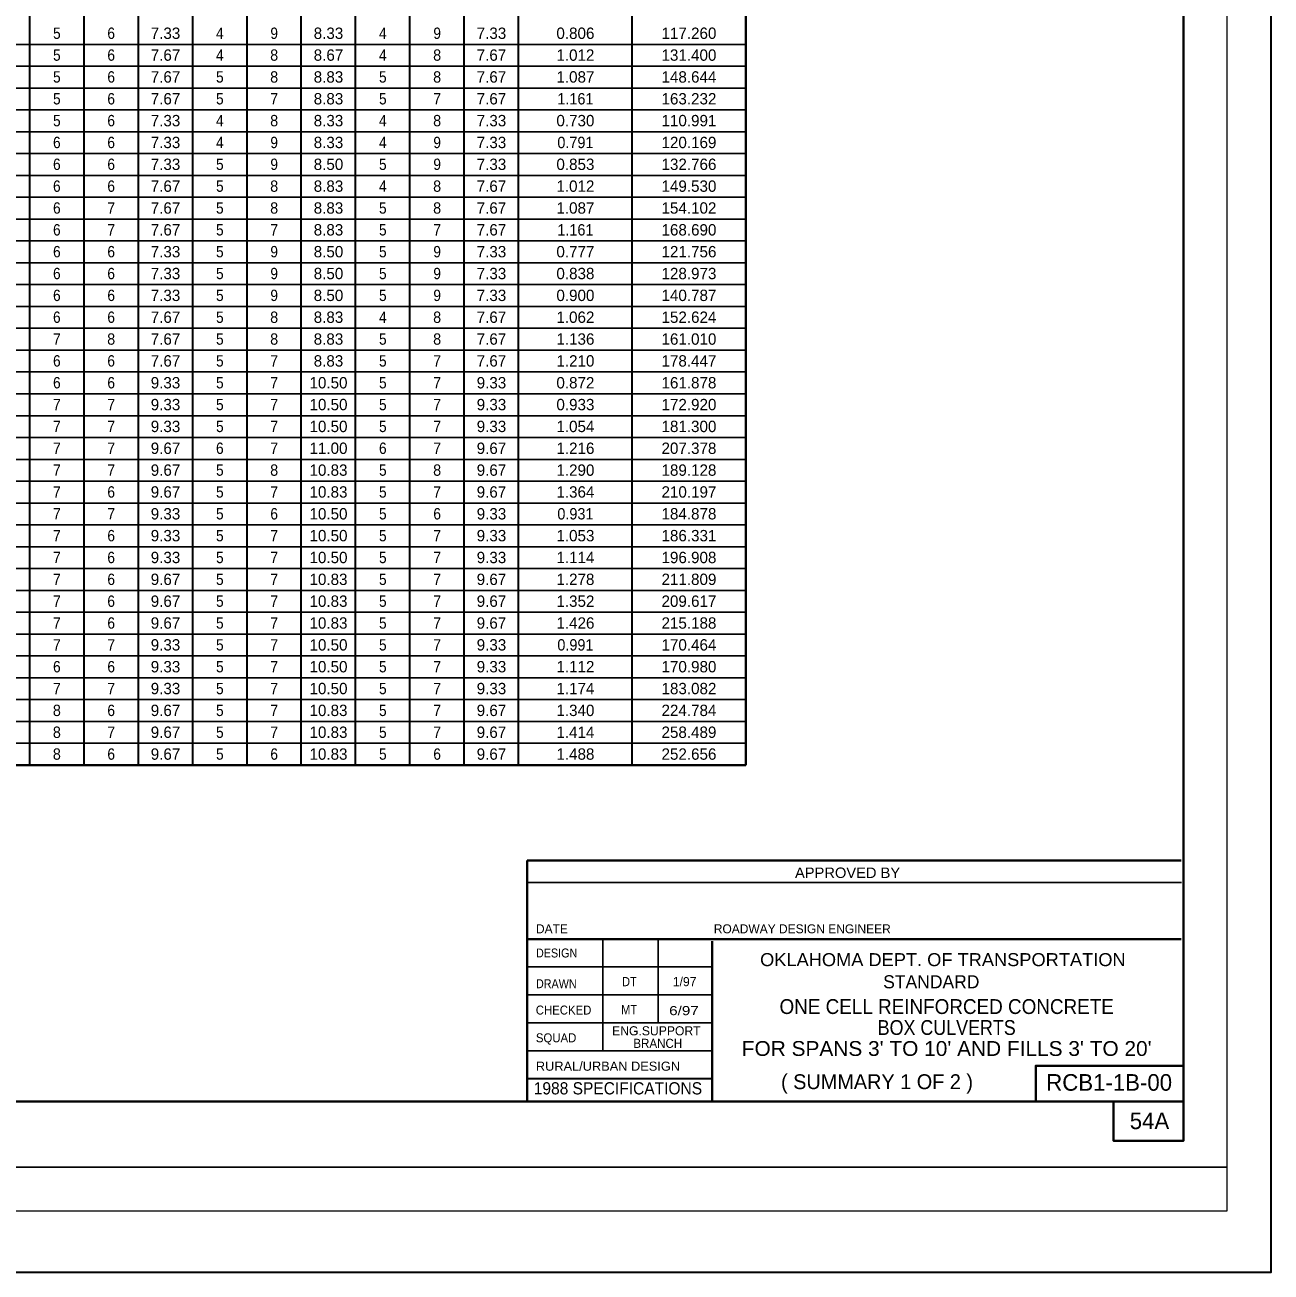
# Model space of a CAD drawing. Extents: x -55 to 315, y -59 to 225.
# Drawn here: x 172.4 to 315, y -58.6 to 84.2 of the extents above; entities that cross this region are included whole.
import ezdxf
from ezdxf.enums import TextEntityAlignment as Align

# ---------------------------------------------------------------- set-up
doc = ezdxf.new("R2010")
doc.units = 0
doc.header["$LTSCALE"] = 0.52
for name, color, linetype, lineweight in [('1', 7, 'Continuous', 35), ('25', 7, 'Continuous', 25), ('60', 7, 'Continuous', 25)]:
    doc.layers.add(name, color=color, linetype=linetype, lineweight=lineweight)
doc.layers.add('2', color=7, linetype='Continuous')

msp = doc.modelspace()

# ---------------------------------------------------------------- linework, layer by layer
at = {"layer": '1', "lineweight": 13}
for p, q in [((309.9936, -51.5623), (309.9936, 178.4377)), ((-50.0064, -51.5623), (309.9936, -51.5623))]:
    msp.add_line(p, q, dxfattribs=at)
at = {"layer": '1', "lineweight": 40}
for p, q in [((304.9936, -39.0623), (304.9936, 165.9377)), ((254.8811, -0.5515), (254.8811, 134.4485)), ((-20.0064, -39.0623), (304.9936, -39.0623))]:
    msp.add_line(p, q, dxfattribs=at)
at = {"layer": '1'}
for p, q in [((172.9011, -0.5515), (172.9011, 134.4485)), ((179.1211, -0.5515), (179.1211, 134.4485)), ((185.3411, -0.5515), (185.3411, 134.4485)), ((191.5611, -0.5515), (191.5611, 134.4485)), ((197.7811, -0.5515), (197.7811, 134.4485)), ((204.0011, -0.5515), (204.0011, 134.4485)), ((210.2211, -0.5515), (210.2211, 134.4485)), ((216.4411, -0.5515), (216.4411, 134.4485)), ((222.6611, -0.5515), (222.6611, 134.4485)), ((228.8811, -0.5515), (228.8811, 134.4485)), ((241.8811, -0.5515), (241.8811, 134.4485))]:
    msp.add_line(p, q, dxfattribs=at)
at = {"layer": '1', "lineweight": 25}
msp.add_line((-35.0064, -46.5623), (309.9936, -46.5623), dxfattribs=at)
at = {"layer": '1'}
msp.add_lwpolyline([(-54.6806, -58.5657), (315.0286, -58.5657), (315.0286, 225.4868), (-54.6806, 225.4868)], close=True, dxfattribs=at)
at = {"layer": '25', "lineweight": 40}
for p, q in [((229.8561, -11.4665), (229.8561, -36.4315)), ((304.7511, -11.4665), (229.8561, -11.4665)), ((229.8561, -20.454), (304.7511, -20.454)), ((251.0294, -20.6848), (251.0294, -38.9582)), ((229.8661, -36.4315), (229.8661, -38.9557))]:
    msp.add_line(p, q, dxfattribs=at)
at = {"layer": '25'}
for p, q in [((229.8661, -13.9632), (304.7611, -13.9632)), ((238.5244, -20.4223), (238.5244, -33.204)), ((244.8452, -20.454), (244.8452, -30.0407)), ((229.8661, -23.6498), (251.0361, -23.6498)), ((229.8661, -26.8448), (251.0361, -26.8448)), ((229.8661, -30.0407), (251.0152, -30.0407)), ((229.8661, -33.2357), (251.0152, -33.2357))]:
    msp.add_line(p, q, dxfattribs=at)
at = {"layer": '25', "lineweight": 35}
msp.add_line((229.8661, -36.4315), (251.0319, -36.4315), dxfattribs=at)
at = {"layer": '25', "lineweight": 40}
for points in [[(305.0294, -34.959), (288.0894, -34.959), (288.0894, -38.9532)], [(304.9919, -39.0557), (304.9919, -43.549), (297.0027, -43.549), (297.0027, -39.0557)]]:
    msp.add_lwpolyline(points, dxfattribs=at)
at = {"layer": '60'}
for p, q in [((15.4786, 81.9485), (254.8811, 81.9485)), ((15.4786, 79.4485), (254.8811, 79.4485)), ((15.4786, 76.9485), (254.8811, 76.9485)), ((-3.1814, 74.4485), (254.8811, 74.4485)), ((15.4786, 71.9485), (254.8811, 71.9485)), ((15.4786, 69.4485), (254.8811, 69.4485)), ((15.4786, 66.9485), (254.8811, 66.9485)), ((15.4786, 64.4485), (254.8811, 64.4485)), ((15.4786, 61.9485), (254.8811, 61.9485)), ((-3.1814, 59.4485), (254.8811, 59.4485)), ((15.4786, 56.9485), (254.8811, 56.9485)), ((15.4786, 54.4485), (254.8811, 54.4485)), ((15.4786, 51.9485), (254.8811, 51.9485)), ((15.4786, 49.4485), (254.8811, 49.4485)), ((15.4786, 46.9485), (254.8811, 46.9485)), ((-3.1814, 44.4485), (254.8811, 44.4485)), ((15.4786, 41.9485), (254.8811, 41.9485)), ((15.4786, 39.4485), (254.8811, 39.4485)), ((15.4786, 36.9485), (254.8811, 36.9485)), ((15.4786, 36.9485), (254.8811, 36.9485)), ((15.4786, 34.4485), (254.8811, 34.4485)), ((15.4786, 31.9485), (254.8811, 31.9485)), ((-3.1814, 29.4485), (254.8811, 29.4485)), ((15.4786, 26.9485), (254.8811, 26.9485)), ((15.4786, 24.4485), (254.8811, 24.4485)), ((15.4786, 21.9485), (254.8811, 21.9485)), ((15.4786, 19.4485), (254.8811, 19.4485)), ((15.4786, 16.9485), (254.8811, 16.9485)), ((-3.1814, 14.4485), (254.8811, 14.4485)), ((15.4786, 11.9485), (254.8811, 11.9485)), ((15.4786, 9.4485), (254.8811, 9.4485)), ((15.4786, 6.9485), (254.8811, 6.9485)), ((15.4786, 4.4485), (254.8811, 4.4485)), ((15.4786, 1.9485), (254.8811, 1.9485))]:
    msp.add_line(p, q, dxfattribs=at)
at = {"layer": '60', "lineweight": 40}
msp.add_line((-3.1814, -0.5515), (254.8811, -0.5515), dxfattribs=at)

# ---------------------------------------------------------------- texts
at = {"layer": '1'}
for s, width, p in [('DT', 0.9, (240.7302, -25.8457)), ('MT', 0.9, (240.6269, -29.0582)), ('6/97', 1.25, (246.1161, -29.1615))]:
    msp.add_text(s, height=1.042, dxfattribs=dict(at, width=width)).set_placement(p)
msp.add_text('1/97', height=1.042, dxfattribs=at).set_placement((246.5302, -25.8457))
msp.add_text('( SUMMARY 1 OF 2 )', height=1.7, dxfattribs=at).set_placement((269.914, -37.629), align=Align.CENTER)
at = {"layer": '2'}
for s, height, width, p in [('5', 1.3, 0.9, (176.0107, 82.5693)), ('6', 1.3, 0.9, (182.2307, 82.5693)), ('4', 1.3, 0.9, (194.6707, 82.5693)), ('9', 1.3, 0.9, (200.8915, 82.5693)), ('4', 1.3, 0.9, (213.3307, 82.5693)), ('9', 1.3, 0.9, (219.5515, 82.5693)), ('5', 1.3, 0.9, (176.0107, 80.0693)), ('6', 1.3, 0.9, (182.2307, 80.0693)), ('4', 1.3, 0.9, (194.6707, 80.0693)), ('8', 1.3, 0.95, (200.8911, 80.0693)), ('4', 1.3, 0.9, (213.3307, 80.0693)), ('8', 1.3, 0.95, (219.5511, 80.0693)), ('5', 1.3, 0.9, (176.0107, 77.5693)), ('6', 1.3, 0.9, (182.2307, 77.5693)), ('5', 1.3, 0.9, (194.6707, 77.5693)), ('8', 1.3, 0.95, (200.8911, 77.5693)), ('5', 1.3, 0.9, (213.3307, 77.5693)), ('8', 1.3, 0.95, (219.5511, 77.5693)), ('5', 1.3, 0.9, (176.0107, 75.0693)), ('6', 1.3, 0.9, (182.2307, 75.0693)), ('5', 1.3, 0.9, (194.6707, 75.0693)), ('7', 1.3, 0.95, (200.8915, 75.0693)), ('5', 1.3, 0.9, (213.3307, 75.0693)), ('7', 1.3, 0.95, (219.5515, 75.0693)), ('1.161', 1.3, 0.95, (235.3811, 75.0693)), ('5', 1.3, 0.9, (176.0107, 72.5693)), ('6', 1.3, 0.9, (182.2307, 72.5693)), ('4', 1.3, 0.9, (194.6707, 72.5693)), ('8', 1.3, 0.95, (200.8911, 72.5693)), ('4', 1.3, 0.9, (213.3307, 72.5693)), ('8', 1.3, 0.95, (219.5511, 72.5693)), ('6', 1.3, 0.9, (176.0107, 70.0693)), ('6', 1.3, 0.9, (182.2307, 70.0693)), ('4', 1.3, 0.9, (194.6707, 70.0693)), ('9', 1.3, 0.9, (200.8915, 70.0693)), ('4', 1.3, 0.9, (213.3307, 70.0693)), ('9', 1.3, 0.9, (219.5515, 70.0693)), ('0.791', 1.3, 0.95, (235.3811, 70.0693)), ('6', 1.3, 0.9, (176.0107, 67.5693)), ('6', 1.3, 0.9, (182.2307, 67.5693)), ('5', 1.3, 0.9, (194.6707, 67.5693)), ('9', 1.3, 0.9, (200.8915, 67.5693)), ('5', 1.3, 0.9, (213.3307, 67.5693)), ('9', 1.3, 0.9, (219.5515, 67.5693)), ('6', 1.3, 0.9, (176.0107, 65.0693)), ('6', 1.3, 0.9, (182.2307, 65.0693)), ('5', 1.3, 0.9, (194.6707, 65.0693)), ('8', 1.3, 0.95, (200.8911, 65.0693)), ('4', 1.3, 0.9, (213.3307, 65.0693)), ('8', 1.3, 0.95, (219.5511, 65.0693)), ('6', 1.3, 0.9, (176.0107, 62.5693)), ('7', 1.3, 0.95, (182.2315, 62.5693)), ('5', 1.3, 0.9, (194.6707, 62.5693)), ('8', 1.3, 0.95, (200.8911, 62.5693)), ('5', 1.3, 0.9, (213.3307, 62.5693)), ('8', 1.3, 0.95, (219.5511, 62.5693)), ('6', 1.3, 0.9, (176.0107, 60.0693)), ('1.161', 1.3, 0.95, (235.3811, 60.0693)), ('7', 1.3, 0.95, (182.2315, 60.0693)), ('5', 1.3, 0.9, (194.6707, 60.0693)), ('7', 1.3, 0.95, (200.8915, 60.0693)), ('5', 1.3, 0.9, (213.3307, 60.0693)), ('7', 1.3, 0.95, (219.5515, 60.0693)), ('6', 1.3, 0.9, (176.0107, 57.5693)), ('6', 1.3, 0.9, (182.2307, 57.5693)), ('5', 1.3, 0.9, (194.6707, 57.5693)), ('9', 1.3, 0.9, (200.8915, 57.5693)), ('5', 1.3, 0.9, (213.3307, 57.5693)), ('9', 1.3, 0.9, (219.5515, 57.5693)), ('6', 1.3, 0.9, (176.0107, 55.0693)), ('6', 1.3, 0.9, (182.2307, 55.0693)), ('5', 1.3, 0.9, (194.6707, 55.0693)), ('9', 1.3, 0.9, (200.8915, 55.0693)), ('5', 1.3, 0.9, (213.3307, 55.0693)), ('9', 1.3, 0.9, (219.5515, 55.0693)), ('6', 1.3, 0.9, (176.0107, 52.5693)), ('6', 1.3, 0.9, (182.2307, 52.5693)), ('5', 1.3, 0.9, (194.6707, 52.5693)), ('9', 1.3, 0.9, (200.8915, 52.5693)), ('5', 1.3, 0.9, (213.3307, 52.5693)), ('9', 1.3, 0.9, (219.5515, 52.5693)), ('6', 1.3, 0.9, (176.0107, 50.0693)), ('6', 1.3, 0.9, (182.2307, 50.0693)), ('8', 1.3, 0.95, (200.8911, 50.0693)), ('8', 1.3, 0.95, (219.5511, 50.0693)), ('5', 1.3, 0.9, (194.6707, 50.0693)), ('4', 1.3, 0.9, (213.3307, 50.0693)), ('7', 1.3, 0.95, (176.0115, 47.5693)), ('8', 1.3, 0.95, (182.2311, 47.5693)), ('5', 1.3, 0.9, (194.6707, 47.5693)), ('8', 1.3, 0.95, (200.8911, 47.5693)), ('5', 1.3, 0.9, (213.3307, 47.5693)), ('8', 1.3, 0.95, (219.5511, 47.5693)), ('6', 1.3, 0.9, (176.0107, 45.0693)), ('6', 1.3, 0.9, (182.2307, 45.0693)), ('5', 1.3, 0.9, (194.6707, 45.0693)), ('7', 1.3, 0.95, (200.8915, 45.0693)), ('5', 1.3, 0.9, (213.3307, 45.0693)), ('7', 1.3, 0.95, (219.5515, 45.0693)), ('6', 1.3, 0.9, (176.0107, 42.5693)), ('6', 1.3, 0.9, (182.2307, 42.5693)), ('5', 1.3, 0.9, (194.6707, 42.5693)), ('7', 1.3, 0.95, (200.8915, 42.5693)), ('5', 1.3, 0.9, (213.3307, 42.5693)), ('7', 1.3, 0.95, (219.5515, 42.5693)), ('7', 1.3, 0.95, (176.0115, 40.0693)), ('7', 1.3, 0.95, (182.2315, 40.0693)), ('5', 1.3, 0.9, (194.6707, 40.0693)), ('7', 1.3, 0.95, (200.8915, 40.0693)), ('5', 1.3, 0.9, (213.3307, 40.0693)), ('7', 1.3, 0.95, (219.5515, 40.0693)), ('7', 1.3, 0.95, (176.0115, 37.5693)), ('7', 1.3, 0.95, (182.2315, 37.5693)), ('5', 1.3, 0.9, (194.6707, 37.5693)), ('7', 1.3, 0.95, (200.8915, 37.5693)), ('5', 1.3, 0.9, (213.3307, 37.5693)), ('7', 1.3, 0.95, (219.5515, 37.5693)), ('7', 1.3, 0.95, (176.0115, 35.0693)), ('7', 1.3, 0.95, (182.2315, 35.0693)), ('6', 1.3, 0.9, (194.6707, 35.0693)), ('7', 1.3, 0.95, (200.8915, 35.0693)), ('6', 1.3, 0.9, (213.3307, 35.0693)), ('7', 1.3, 0.95, (219.5515, 35.0693)), ('7', 1.3, 0.95, (176.0115, 32.5693)), ('7', 1.3, 0.95, (182.2315, 32.5693)), ('5', 1.3, 0.9, (194.6707, 32.5693)), ('8', 1.3, 0.95, (200.8911, 32.5693)), ('5', 1.3, 0.9, (213.3307, 32.5693)), ('8', 1.3, 0.95, (219.5511, 32.5693)), ('7', 1.3, 0.95, (176.0115, 30.0693)), ('6', 1.3, 0.9, (182.2307, 30.0693)), ('5', 1.3, 0.9, (194.6707, 30.0693)), ('7', 1.3, 0.95, (200.8915, 30.0693)), ('5', 1.3, 0.9, (213.3307, 30.0693)), ('7', 1.3, 0.95, (219.5515, 30.0693)), ('7', 1.3, 0.95, (176.0115, 27.5693)), ('7', 1.3, 0.95, (182.2315, 27.5693)), ('5', 1.3, 0.9, (194.6707, 27.5693)), ('6', 1.3, 0.9, (200.8907, 27.5693)), ('5', 1.3, 0.9, (213.3307, 27.5693)), ('6', 1.3, 0.9, (219.5507, 27.5693)), ('0.931', 1.3, 0.95, (235.3811, 27.5693)), ('7', 1.3, 0.95, (176.0115, 25.0693)), ('6', 1.3, 0.9, (182.2307, 25.0693)), ('5', 1.3, 0.9, (194.6707, 25.0693)), ('7', 1.3, 0.95, (200.8915, 25.0693)), ('5', 1.3, 0.9, (213.3307, 25.0693)), ('7', 1.3, 0.95, (219.5515, 25.0693)), ('7', 1.3, 0.95, (176.0115, 22.5693)), ('6', 1.3, 0.9, (182.2307, 22.5693)), ('5', 1.3, 0.9, (194.6707, 22.5693)), ('7', 1.3, 0.95, (200.8915, 22.5693)), ('5', 1.3, 0.9, (213.3307, 22.5693)), ('7', 1.3, 0.95, (219.5515, 22.5693)), ('7', 1.3, 0.95, (176.0115, 20.0693)), ('6', 1.3, 0.9, (182.2307, 20.0693)), ('5', 1.3, 0.9, (194.6707, 20.0693)), ('7', 1.3, 0.95, (200.8915, 20.0693)), ('5', 1.3, 0.9, (213.3307, 20.0693)), ('7', 1.3, 0.95, (219.5515, 20.0693)), ('7', 1.3, 0.95, (176.0115, 17.5693)), ('6', 1.3, 0.9, (182.2307, 17.5693)), ('5', 1.3, 0.9, (194.6707, 17.5693)), ('7', 1.3, 0.95, (200.8915, 17.5693)), ('5', 1.3, 0.9, (213.3307, 17.5693)), ('7', 1.3, 0.95, (219.5515, 17.5693)), ('7', 1.3, 0.95, (176.0115, 15.0693)), ('6', 1.3, 0.9, (182.2307, 15.0693)), ('5', 1.3, 0.9, (194.6707, 15.0693)), ('7', 1.3, 0.95, (200.8915, 15.0693)), ('5', 1.3, 0.9, (213.3307, 15.0693)), ('7', 1.3, 0.95, (219.5515, 15.0693)), ('7', 1.3, 0.95, (176.0115, 12.5693)), ('7', 1.3, 0.95, (182.2315, 12.5693)), ('5', 1.3, 0.9, (194.6707, 12.5693)), ('7', 1.3, 0.95, (200.8915, 12.5693)), ('5', 1.3, 0.9, (213.3307, 12.5693)), ('7', 1.3, 0.95, (219.5515, 12.5693)), ('0.991', 1.3, 0.95, (235.3811, 12.5693)), ('6', 1.3, 0.9, (176.0107, 10.0693)), ('6', 1.3, 0.9, (182.2307, 10.0693)), ('5', 1.3, 0.9, (194.6707, 10.0693)), ('7', 1.3, 0.95, (200.8915, 10.0693)), ('5', 1.3, 0.9, (213.3307, 10.0693)), ('7', 1.3, 0.95, (219.5515, 10.0693)), ('7', 1.3, 0.95, (176.0115, 7.5693)), ('7', 1.3, 0.95, (182.2315, 7.5693)), ('5', 1.3, 0.9, (194.6707, 7.5693)), ('7', 1.3, 0.95, (200.8915, 7.5693)), ('5', 1.3, 0.9, (213.3307, 7.5693)), ('7', 1.3, 0.95, (219.5515, 7.5693)), ('8', 1.3, 0.95, (176.0111, 5.0693)), ('6', 1.3, 0.9, (182.2307, 5.0693)), ('5', 1.3, 0.9, (194.6707, 5.0693)), ('7', 1.3, 0.95, (200.8915, 5.0693)), ('5', 1.3, 0.9, (213.3307, 5.0693)), ('7', 1.3, 0.95, (219.5515, 5.0693)), ('8', 1.3, 0.95, (176.0111, 2.5693)), ('7', 1.3, 0.95, (182.2315, 2.5693)), ('5', 1.3, 0.9, (194.6707, 2.5693)), ('7', 1.3, 0.95, (200.8915, 2.5693)), ('5', 1.3, 0.9, (213.3307, 2.5693)), ('7', 1.3, 0.95, (219.5515, 2.5693)), ('8', 1.3, 0.95, (176.0111, 0.0693)), ('6', 1.3, 0.9, (182.2307, 0.0693)), ('5', 1.3, 0.9, (194.6707, 0.0693)), ('6', 1.3, 0.9, (200.8907, 0.0693)), ('5', 1.3, 0.9, (213.3307, 0.0693)), ('6', 1.3, 0.9, (219.5507, 0.0693)), ('ONE CELL REINFORCED CONCRETE', 1.7, 0.95, (277.8907, -29.029)), ('BOX CULVERTS', 1.7, 0.9, (277.8907, -31.429)), ("FOR SPANS 3' TO 10' AND FILLS 3' TO 20'", 1.7, 1.05, (277.8911, -33.829))]:
    msp.add_text(s, height=height, dxfattribs=dict(at, width=width)).set_placement(p, align=Align.CENTER)
for s, p in [('7.33', (188.4507, 82.5693)), ('8.33', (207.1107, 82.5693)), ('7.33', (225.7707, 82.5693)), ('0.806', (235.3807, 82.5693)), ('117.260', (248.3811, 82.5693)), ('7.67', (188.4507, 80.0693)), ('8.67', (207.1107, 80.0693)), ('7.67', (225.7707, 80.0693)), ('1.012', (235.3811, 80.0693)), ('131.400', (248.3811, 80.0693)), ('7.67', (188.4507, 77.5693)), ('8.83', (207.1107, 77.5693)), ('7.67', (225.7707, 77.5693)), ('1.087', (235.3815, 77.5693)), ('148.644', (248.3815, 77.5693)), ('7.67', (188.4507, 75.0693)), ('8.83', (207.1107, 75.0693)), ('7.67', (225.7707, 75.0693)), ('163.232', (248.3811, 75.0693)), ('7.33', (188.4507, 72.5693)), ('8.33', (207.1107, 72.5693)), ('7.33', (225.7707, 72.5693)), ('0.730', (235.3811, 72.5693)), ('110.991', (248.3811, 72.5693)), ('7.33', (188.4507, 70.0693)), ('8.33', (207.1107, 70.0693)), ('7.33', (225.7707, 70.0693)), ('120.169', (248.3807, 70.0693)), ('7.33', (188.4507, 67.5693)), ('8.50', (207.1111, 67.5693)), ('7.33', (225.7707, 67.5693)), ('0.853', (235.3815, 67.5693)), ('132.766', (248.3815, 67.5693)), ('7.67', (188.4507, 65.0693)), ('8.83', (207.1107, 65.0693)), ('7.67', (225.7707, 65.0693)), ('1.012', (235.3811, 65.0693)), ('149.530', (248.3811, 65.0693)), ('7.67', (188.4507, 62.5693)), ('8.83', (207.1107, 62.5693)), ('7.67', (225.7707, 62.5693)), ('1.087', (235.3815, 62.5693)), ('154.102', (248.3811, 62.5693)), ('7.67', (188.4507, 60.0693)), ('8.83', (207.1107, 60.0693)), ('7.67', (225.7707, 60.0693)), ('168.690', (248.3811, 60.0693)), ('7.33', (188.4507, 57.5693)), ('8.50', (207.1111, 57.5693)), ('7.33', (225.7707, 57.5693)), ('0.777', (235.3815, 57.5693)), ('121.756', (248.3815, 57.5693)), ('7.33', (188.4507, 55.0693)), ('8.50', (207.1111, 55.0693)), ('7.33', (225.7707, 55.0693)), ('0.838', (235.3811, 55.0693)), ('128.973', (248.3807, 55.0693)), ('7.33', (188.4507, 52.5693)), ('8.50', (207.1111, 52.5693)), ('7.33', (225.7707, 52.5693)), ('0.900', (235.3811, 52.5693)), ('140.787', (248.3807, 52.5693)), ('7.67', (188.4507, 50.0693)), ('8.83', (207.1107, 50.0693)), ('7.67', (225.7707, 50.0693)), ('1.062', (235.3811, 50.0693)), ('152.624', (248.3815, 50.0693)), ('7.67', (188.4507, 47.5693)), ('8.83', (207.1107, 47.5693)), ('7.67', (225.7707, 47.5693)), ('1.136', (235.3807, 47.5693)), ('161.010', (248.3811, 47.5693)), ('7.67', (188.4507, 45.0693)), ('8.83', (207.1107, 45.0693)), ('7.67', (225.7707, 45.0693)), ('1.210', (235.3811, 45.0693)), ('178.447', (248.3807, 45.0693)), ('9.33', (188.4507, 42.5693)), ('10.50', (207.1111, 42.5693)), ('9.33', (225.7707, 42.5693)), ('0.872', (235.3811, 42.5693)), ('161.878', (248.3811, 42.5693)), ('9.33', (188.4507, 40.0693)), ('10.50', (207.1111, 40.0693)), ('9.33', (225.7707, 40.0693)), ('0.933', (235.3815, 40.0693)), ('172.920', (248.3811, 40.0693)), ('9.33', (188.4507, 37.5693)), ('10.50', (207.1111, 37.5693)), ('9.33', (225.7707, 37.5693)), ('1.054', (235.3807, 37.5693)), ('181.300', (248.3811, 37.5693)), ('9.67', (188.4507, 35.0693)), ('11.00', (207.1111, 35.0693)), ('9.67', (225.7707, 35.0693)), ('1.216', (235.3807, 35.0693)), ('207.378', (248.3811, 35.0693)), ('9.67', (188.4507, 32.5693)), ('10.83', (207.1115, 32.5693)), ('9.67', (225.7707, 32.5693)), ('1.290', (235.3811, 32.5693)), ('189.128', (248.3811, 32.5693)), ('9.67', (188.4507, 30.0693)), ('10.83', (207.1115, 30.0693)), ('9.67', (225.7707, 30.0693)), ('1.364', (235.3807, 30.0693)), ('210.197', (248.3807, 30.0693)), ('9.33', (188.4507, 27.5693)), ('10.50', (207.1111, 27.5693)), ('9.33', (225.7707, 27.5693)), ('184.878', (248.3811, 27.5693)), ('9.33', (188.4507, 25.0693)), ('10.50', (207.1111, 25.0693)), ('9.33', (225.7707, 25.0693)), ('1.053', (235.3815, 25.0693)), ('186.331', (248.3811, 25.0693)), ('9.33', (188.4507, 22.5693)), ('10.50', (207.1111, 22.5693)), ('9.33', (225.7707, 22.5693)), ('1.114', (235.3807, 22.5693)), ('196.908', (248.3811, 22.5693)), ('9.67', (188.4507, 20.0693)), ('10.83', (207.1115, 20.0693)), ('9.67', (225.7707, 20.0693)), ('1.278', (235.3811, 20.0693)), ('211.809', (248.3807, 20.0693)), ('9.67', (188.4507, 17.5693)), ('10.83', (207.1115, 17.5693)), ('9.67', (225.7707, 17.5693)), ('1.352', (235.3811, 17.5693)), ('209.617', (248.3807, 17.5693)), ('9.67', (188.4507, 15.0693)), ('10.83', (207.1115, 15.0693)), ('9.67', (225.7707, 15.0693)), ('1.426', (235.3807, 15.0693)), ('215.188', (248.3811, 15.0693)), ('9.33', (188.4507, 12.5693)), ('10.50', (207.1111, 12.5693)), ('9.33', (225.7707, 12.5693)), ('170.464', (248.3815, 12.5693)), ('9.33', (188.4507, 10.0693)), ('10.50', (207.1111, 10.0693)), ('9.33', (225.7707, 10.0693)), ('1.112', (235.3811, 10.0693)), ('170.980', (248.3811, 10.0693)), ('9.33', (188.4507, 7.5693)), ('10.50', (207.1111, 7.5693)), ('9.33', (225.7707, 7.5693)), ('1.174', (235.3807, 7.5693)), ('183.082', (248.3811, 7.5693)), ('9.67', (188.4507, 5.0693)), ('10.83', (207.1115, 5.0693)), ('9.67', (225.7707, 5.0693)), ('1.340', (235.3811, 5.0693)), ('224.784', (248.3815, 5.0693)), ('9.67', (188.4507, 2.5693)), ('10.83', (207.1115, 2.5693)), ('9.67', (225.7707, 2.5693)), ('1.414', (235.3807, 2.5693)), ('258.489', (248.3807, 2.5693)), ('9.67', (188.4507, 0.0693)), ('10.83', (207.1115, 0.0693)), ('9.67', (225.7707, 0.0693)), ('1.488', (235.3811, 0.0693)), ('252.656', (248.3815, 0.0693))]:
    msp.add_text(s, height=1.3, dxfattribs=at).set_placement(p, align=Align.CENTER)
at = {"layer": '25'}
for s, height, width, p in [('APPROVED BY', 1.196, 1.05, (260.5236, -13.464)), ('DESIGN', 1.025, 0.9, (230.8653, -22.5607)), ('OKLAHOMA DEPT. OF TRANSPORTATION', 1.486, 1.05, (256.5277, -23.5523)), ('DRAWN', 1.025, 0.9, (230.8653, -26.0757)), ('CHECKED', 1.025, 0.95, (230.8452, -29.0915)), ('SQUAD', 1.025, 0.95, (230.8552, -32.2673)), ('BRANCH', 1.042, 0.95, (242.0144, -32.9107)), ('RURAL/URBAN DESIGN', 1.042, 1.05, (230.8552, -35.5232)), ('1988 SPECIFICATIONS', 1.4, 0.95, (230.6136, -38.2373))]:
    msp.add_text(s, height=height, dxfattribs=dict(at, width=width)).set_placement(p)
for s, height, p in [('DATE', 1.025, (230.8653, -19.794)), ('ROADWAY DESIGN ENGINEER', 1.025, (251.2286, -19.794)), ('STANDARD', 1.498, (270.6186, -26.0915)), ('ENG.SUPPORT', 1.042, (239.5777, -31.4748))]:
    msp.add_text(s, height=height, dxfattribs=at).set_placement(p)
for s, p in [('RCB1-1B-00', (296.4911, -37.8107)), ('54A', (301.1107, -42.2057))]:
    msp.add_text(s, height=1.9, dxfattribs=at).set_placement(p, align=Align.CENTER)

doc.saveas('drawing.dxf')
